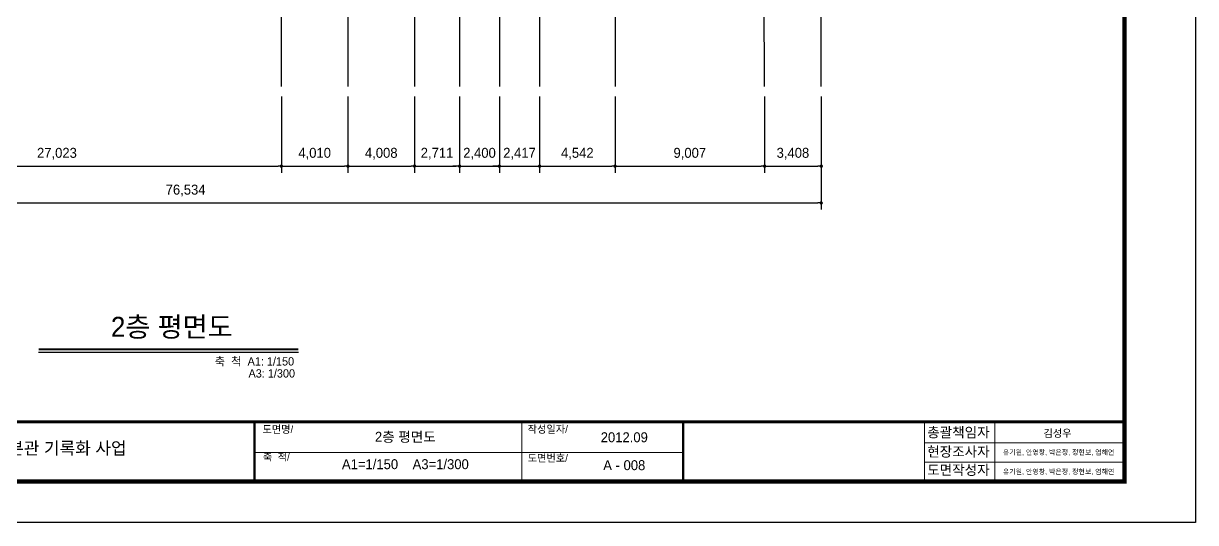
# Model space of a CAD drawing. Header units: millimetres. Extents: x 580267 to 706267, y -57600 to 28800.
# Drawn here: x 635701 to 706267, y -57600 to -27585 of the extents above; entities that cross this region are included whole.
import ezdxf

# ---------------------------------------------------------------- set-up
doc = ezdxf.new("R2010")
doc.units = ezdxf.units.MM
doc.header["$LTSCALE"] = 5
for name, color, linetype in [('text', 7, 'Continuous'), ('중심선', 1, 'Continuous'), ('치수', 7, 'Continuous')]:
    doc.layers.add(name, color=color, linetype=linetype)
doc.layers.add('타이틀 블록', color=4, linetype='Continuous', lineweight=9)
doc.styles.get("Standard").update_dxf_attribs({"font": 'Gulim.ttf'})
doc.dimstyles.new('ISO-25', dxfattribs={"dimscale": 400, "dimtxt": 1.5, "dimasz": 0.5, "dimexe": 1, "dimexo": 1.5, "dimgap": 1, "dimtad": 1, "dimdec": 0, "dimlunit": 6, "dimtxsty": 'Standard', "dimblk": 'DOT', "dimcen": 0, "dimclrd": 256, "dimclre": 256, "dimclrt": 7, "dimadec": 0, "dimazin": 0, "dimtfac": 1, "dimtdec": 0, "dimtix": 1, "dimtmove": 0, "dimatfit": 3, "dimfxl": 1.25, "dimlwd": -1, "dimlwe": -1, "dimarcsym": 0})

# ---------------------------------------------------------------- blocks, each defined once
blk = doc.blocks.new('_Dot')
at = {"color": 0, "linetype": 'ByBlock', "lineweight": -2}
blk.add_line((-0.5, 0), (-1, 0), dxfattribs=at)
at = {"color": 0, "linetype": 'ByBlock', "const_width": 0.5}
blk.add_lwpolyline([(-0.25, 0, 1), (0.25, 0, 1)], format="xyb", close=True, dxfattribs=at)
blk = doc.blocks.new('*D7')
at = {"layer": 'Defpoints', "color": 0}
for p in [(680323, -31385), (683731, -31385), (683731, -36165)]:
    blk.add_point(p, dxfattribs=at)
at = {"layer": '치수'}
for p, q in [((680323, -31985), (680323, -36565)), ((683731, -31985), (683731, -36565)), ((680523, -36165), (683531, -36165))]:
    blk.add_line(p, q, dxfattribs=at)
at = {"layer": '치수', "xscale": 200, "yscale": 200, "zscale": 200, "rotation": 180}
blk.add_blockref('_Dot', (680323, -36165), dxfattribs=at)
at = {"layer": '치수', "xscale": 200, "yscale": 200, "zscale": 200}
blk.add_blockref('_Dot', (683731, -36165), dxfattribs=at)
at = {"layer": '치수', "color": 7, "insert": (682027, -35420), "char_height": 600, "attachment_point": 5}
blk.add_mtext('3,408', dxfattribs=at)
blk = doc.blocks.new('*D50')
at = {"layer": 'Defpoints', "color": 0}
for p in [(607197, -31385), (683731, -31385), (683731, -38378)]:
    blk.add_point(p, dxfattribs=at)
at = {"layer": '치수'}
for p, q in [((607197, -31985), (607197, -38778)), ((683731, -31985), (683731, -38778)), ((607397, -38378), (683531, -38378))]:
    blk.add_line(p, q, dxfattribs=at)
at = {"layer": '치수', "xscale": 200, "yscale": 200, "zscale": 200, "rotation": 180}
blk.add_blockref('_Dot', (607197, -38378), dxfattribs=at)
at = {"layer": '치수', "xscale": 200, "yscale": 200, "zscale": 200}
blk.add_blockref('_Dot', (683731, -38378), dxfattribs=at)
at = {"layer": '치수', "color": 7, "insert": (645464, -37633), "char_height": 600, "attachment_point": 5}
blk.add_mtext('76,534', dxfattribs=at)
blk = doc.blocks.new('*D33')
at = {"layer": 'Defpoints', "color": 0}
for p in [(671316, -31385), (680323, -31385), (680323, -36165)]:
    blk.add_point(p, dxfattribs=at)
at = {"layer": '치수'}
for p, q in [((671316, -31985), (671316, -36565)), ((680323, -31985), (680323, -36565)), ((671516, -36165), (680123, -36165))]:
    blk.add_line(p, q, dxfattribs=at)
at = {"layer": '치수', "xscale": 200, "yscale": 200, "zscale": 200, "rotation": 180}
blk.add_blockref('_Dot', (671316, -36165), dxfattribs=at)
at = {"layer": '치수', "xscale": 200, "yscale": 200, "zscale": 200}
blk.add_blockref('_Dot', (680323, -36165), dxfattribs=at)
at = {"layer": '치수', "color": 7, "insert": (675819, -35421), "char_height": 600, "attachment_point": 5}
blk.add_mtext('9,007', dxfattribs=at)
blk = doc.blocks.new('*D34')
at = {"layer": 'Defpoints', "color": 0}
for p in [(666774, -31385), (671316, -31385), (671316, -36165)]:
    blk.add_point(p, dxfattribs=at)
at = {"layer": '치수'}
for p, q in [((666774, -31985), (666774, -36565)), ((671316, -31985), (671316, -36565)), ((666974, -36165), (671116, -36165))]:
    blk.add_line(p, q, dxfattribs=at)
at = {"layer": '치수', "xscale": 200, "yscale": 200, "zscale": 200, "rotation": 180}
blk.add_blockref('_Dot', (666774, -36165), dxfattribs=at)
at = {"layer": '치수', "xscale": 200, "yscale": 200, "zscale": 200}
blk.add_blockref('_Dot', (671316, -36165), dxfattribs=at)
at = {"layer": '치수', "color": 7, "insert": (669045, -35420), "char_height": 600, "attachment_point": 5}
blk.add_mtext('4,542', dxfattribs=at)
blk = doc.blocks.new('*D35')
at = {"layer": 'Defpoints', "color": 0}
for p in [(664357, -31385), (666774, -31385), (666774, -36165)]:
    blk.add_point(p, dxfattribs=at)
at = {"layer": '치수'}
for p, q in [((664357, -31985), (664357, -36565)), ((666774, -31985), (666774, -36565)), ((664157, -36165), (663957, -36165)), ((664357, -36165), (666774, -36165)), ((666974, -36165), (667174, -36165))]:
    blk.add_line(p, q, dxfattribs=at)
at = {"layer": '치수', "xscale": 200, "yscale": 200, "zscale": 200}
blk.add_blockref('_Dot', (664357, -36165), dxfattribs=at)
at = {"layer": '치수', "xscale": 200, "yscale": 200, "zscale": 200, "rotation": 180}
blk.add_blockref('_Dot', (666774, -36165), dxfattribs=at)
at = {"layer": '치수', "color": 7, "insert": (665565, -35420), "char_height": 600, "attachment_point": 5}
blk.add_mtext('2,417', dxfattribs=at)
blk = doc.blocks.new('*D36')
at = {"layer": 'Defpoints', "color": 0}
for p in [(661957, -31385), (664357, -31385), (664357, -36165)]:
    blk.add_point(p, dxfattribs=at)
at = {"layer": '치수'}
for p, q in [((661957, -31985), (661957, -36565)), ((664357, -31985), (664357, -36565)), ((661757, -36165), (661557, -36165)), ((661957, -36165), (664357, -36165)), ((664557, -36165), (664757, -36165))]:
    blk.add_line(p, q, dxfattribs=at)
at = {"layer": '치수', "xscale": 200, "yscale": 200, "zscale": 200}
blk.add_blockref('_Dot', (661957, -36165), dxfattribs=at)
at = {"layer": '치수', "xscale": 200, "yscale": 200, "zscale": 200, "rotation": 180}
blk.add_blockref('_Dot', (664357, -36165), dxfattribs=at)
at = {"layer": '치수', "color": 7, "insert": (663157, -35420), "char_height": 600, "attachment_point": 5}
blk.add_mtext('2,400', dxfattribs=at)
blk = doc.blocks.new('*D37')
at = {"layer": 'Defpoints', "color": 0}
for p in [(659246, -31385), (661957, -31385), (661957, -36165)]:
    blk.add_point(p, dxfattribs=at)
at = {"layer": '치수'}
for p, q in [((659246, -31985), (659246, -36565)), ((661957, -31985), (661957, -36565)), ((659446, -36165), (661757, -36165))]:
    blk.add_line(p, q, dxfattribs=at)
at = {"layer": '치수', "xscale": 200, "yscale": 200, "zscale": 200, "rotation": 180}
blk.add_blockref('_Dot', (659246, -36165), dxfattribs=at)
at = {"layer": '치수', "xscale": 200, "yscale": 200, "zscale": 200}
blk.add_blockref('_Dot', (661957, -36165), dxfattribs=at)
at = {"layer": '치수', "color": 7, "insert": (660601, -35420), "char_height": 600, "attachment_point": 5}
blk.add_mtext('2,711', dxfattribs=at)
blk = doc.blocks.new('*D38')
at = {"layer": 'Defpoints', "color": 0}
for p in [(655238, -31385), (659246, -31385), (659246, -36165)]:
    blk.add_point(p, dxfattribs=at)
at = {"layer": '치수'}
for p, q in [((655238, -31985), (655238, -36565)), ((659246, -31985), (659246, -36565)), ((655438, -36165), (659046, -36165))]:
    blk.add_line(p, q, dxfattribs=at)
at = {"layer": '치수', "xscale": 200, "yscale": 200, "zscale": 200, "rotation": 180}
blk.add_blockref('_Dot', (655238, -36165), dxfattribs=at)
at = {"layer": '치수', "xscale": 200, "yscale": 200, "zscale": 200}
blk.add_blockref('_Dot', (659246, -36165), dxfattribs=at)
at = {"layer": '치수', "color": 7, "insert": (657242, -35420), "char_height": 600, "attachment_point": 5}
blk.add_mtext('4,008', dxfattribs=at)
blk = doc.blocks.new('*D39')
at = {"layer": 'Defpoints', "color": 0}
for p in [(651228, -31385), (655238, -31385), (655238, -36165)]:
    blk.add_point(p, dxfattribs=at)
at = {"layer": '치수'}
for p, q in [((651228, -31985), (651228, -36565)), ((655238, -31985), (655238, -36565)), ((651428, -36165), (655038, -36165))]:
    blk.add_line(p, q, dxfattribs=at)
at = {"layer": '치수', "xscale": 200, "yscale": 200, "zscale": 200, "rotation": 180}
blk.add_blockref('_Dot', (651228, -36165), dxfattribs=at)
at = {"layer": '치수', "xscale": 200, "yscale": 200, "zscale": 200}
blk.add_blockref('_Dot', (655238, -36165), dxfattribs=at)
at = {"layer": '치수', "color": 7, "insert": (653233, -35420), "char_height": 600, "attachment_point": 5}
blk.add_mtext('4,010', dxfattribs=at)
blk = doc.blocks.new('*D40')
at = {"layer": 'Defpoints', "color": 0}
for p in [(624205, -31385), (651228, -31385), (651228, -36165)]:
    blk.add_point(p, dxfattribs=at)
at = {"layer": '치수'}
for p, q in [((624205, -31985), (624205, -36565)), ((651228, -31985), (651228, -36565)), ((624405, -36165), (651028, -36165))]:
    blk.add_line(p, q, dxfattribs=at)
at = {"layer": '치수', "xscale": 200, "yscale": 200, "zscale": 200, "rotation": 180}
blk.add_blockref('_Dot', (624205, -36165), dxfattribs=at)
at = {"layer": '치수', "xscale": 200, "yscale": 200, "zscale": 200}
blk.add_blockref('_Dot', (651228, -36165), dxfattribs=at)
at = {"layer": '치수', "color": 7, "insert": (637717, -35421), "char_height": 600, "attachment_point": 5}
blk.add_mtext('27,023', dxfattribs=at)

msp = doc.modelspace()

# ---------------------------------------------------------------- linework, layer by layer
at = {"layer": 'Defpoints'}
msp.add_lwpolyline([(580267.4, 28800), (706267.4, 28800), (706267.4, -57600), (580267.4, -57600)], close=True, dxfattribs=at)
at = {"layer": 'text', "lineweight": 30, "const_width": 112.5}
msp.add_lwpolyline([(636610.7, -47178.9), (652253.2, -47178.9)], dxfattribs=at)
at = {"layer": 'text', "lineweight": 30}
msp.add_lwpolyline([(636610.7, -47347.6), (652253.2, -47347.6)], dxfattribs=at)
at = {"layer": '중심선'}
for p, q in [((683731.1, -31384.5), (683669.6, 3983)), ((680322.6, -31384.5), (680190.3, -12039.1)), ((651228.1, -31384.5), (651239.3, -19702.5)), ((655237.8, -20402), (655237.8, -31384.5)), ((659245.8, -20402), (659245.8, -31384.5)), ((661956.8, -20402), (661956.8, -31384.5)), ((664356.8, -20402), (664356.8, -31384.5)), ((666773.8, -20402), (666773.8, -31384.5)), ((671315.8, -20402), (671315.8, -31384.5))]:
    msp.add_line(p, q, dxfattribs=at)
at = {"layer": '타이틀 블록'}
for p, q in [((701985.5, -51492.9), (585036.7, -51492.9)), ((665715.5, -55129.2), (665715.5, -51638.3)), ((689957.9, -55129.2), (689957.9, -51638.3)), ((694176.1, -55129.2), (694176.1, -51638.3)), ((701985.5, -52802), (689957.9, -52802)), ((675412.4, -53383.8), (649618.5, -53383.8)), ((701985.5, -53965.6), (689957.9, -53965.6))]:
    msp.add_line(p, q, dxfattribs=at)
at = {"layer": '타이틀 블록', "const_width": 270}
msp.add_lwpolyline([(585036.7, 22667.9), (701985.5, 22667.9), (701985.5, -55129.2), (585036.7, -55129.2)], close=True, dxfattribs=at)
at = {"layer": '타이틀 블록', "const_width": 145.5}
for points in [[(701985.5, -51565.6), (585036.7, -51565.6)], [(649618.5, -51638.3), (649618.5, -55129.2)], [(675412.4, -51638.3), (675412.4, -55129.2)]]:
    msp.add_lwpolyline(points, dxfattribs=at)

# ---------------------------------------------------------------- texts
at = {"layer": 'text', "lineweight": 30, "attachment_point": 5}
for s, insert, char_height, width in [('{\\fGulim|b0|i0|c129|p2;2층 평면도}', (644631.7, -45890.6), 1200, 17364.169), ('축  척  A1: 1/150', (649605, -47934.9), 500, 17364.169), (' A3: 1/300', (650560, -48635.4), 500, 17364.169), ('{\\fGulim|b0|i0|c129|p50;\\H0.6x;도면명/}', (651015.1, -52017.7), 750, 17364.169), ('2층 평면도', (658694.9, -52475.7), 600, 17364.169), ('{\\fGulim|b0|i0|c129|p50;\\H0.6x;작성일자/}', (667268.2, -52007.8), 750, 17364.169), ('2012.09', (671874, -52475.7), 600, 17364.169), ('{\\fGulim|b0|i0|c129|p50;총괄책임자}', (691991.6, -52205.3), 600, 17364.169), ('구 용산철도병원 본관 기록화 사업', (634778.7, -53173.1), 750, 25106.488), ('{\\fGulim|b0|i0|c129|p50;\\H0.6x;축  척/}', (650927.6, -53674.1), 750, 17364.169), ('{\\fGulim|b0|i0|c129|p50;\\H0.6x;도면번호/}', (667268.2, -53742.6), 750, 17364.169), ('{\\fGulim|b0|i0|c129|p50;현장조사자}', (691991.6, -53369), 600, 17364.169), ('A1=1/150    A3=1/300', (658694.9, -54095.3), 600, 17364.169), ('A - 008', (671874, -54154.7), 600, 17364.169), ('{\\fGulim|b0|i0|c129|p50;도면작성자}', (691991.6, -54469.1), 600, 17364.169)]:
    msp.add_mtext(s, dxfattribs=dict(at, insert=insert, char_height=char_height, width=width))
at = {"layer": 'text', "width": 347283.384, "attachment_point": 5}
for s, insert, char_height in [('김성우', (697957.3, -52254.1), 450), ('유기원, 안영창, 박은정, 정현보, 염해연', (698020.3, -53402.9), 300), ('유기원, 안영창, 박은정, 정현보, 염해연', (698020.3, -54566.5), 300)]:
    msp.add_mtext(s, dxfattribs=dict(at, insert=insert, char_height=char_height))

# ---------------------------------------------------------------- dimensions: what is measured, and where the dimension line sits
at = {"layer": '치수'}
for base, p1, p2, picture, middle in [((683731.1, -38378.1), (607197.4, -31384.5), (683731.1, -31384.9), '*D50', (645464.3, -37633)), ((651228.1, -36165.3), (624205.2, -31384.5), (651228.1, -31384.5), '*D40', (637716.7, -35420.5)), ((655237.8, -36165.3), (651228.1, -31384.5), (655237.8, -31384.5), '*D39', (653233, -35420.1)), ((659245.8, -36165.3), (655237.8, -31384.5), (659245.8, -31384.5), '*D38', (657241.8, -35420.1)), ((661956.8, -36165.3), (659245.8, -31384.5), (661956.8, -31384.5), '*D37', (660601.3, -35420.1)), ((664356.8, -36165.3), (661956.8, -31384.5), (664356.8, -31384.5), '*D36', (663156.8, -35420.1)), ((666773.8, -36165.3), (664356.8, -31384.5), (666773.8, -31384.5), '*D35', (665565.3, -35420.1)), ((671315.8, -36165.3), (666773.8, -31384.5), (671315.8, -31384.5), '*D34', (669044.8, -35420.1)), ((680322.6, -36165.3), (671315.8, -31384.5), (680322.6, -31384.5), '*D33', (675819.2, -35420.5)), ((683731.0937, -36165.2702), (680322.6351, -31384.5401), (683731.0937, -31384.5401), '*D7', (682026.8644, -35420.1304))]:
    dim = msp.add_linear_dim(base=base, p1=p1, p2=p2, dimstyle='ISO-25', dxfattribs=at)
    dim.commit()
    dim.dimension.update_dxf_attribs({"geometry": picture, "text_midpoint": middle})

doc.saveas('drawing.dxf')
